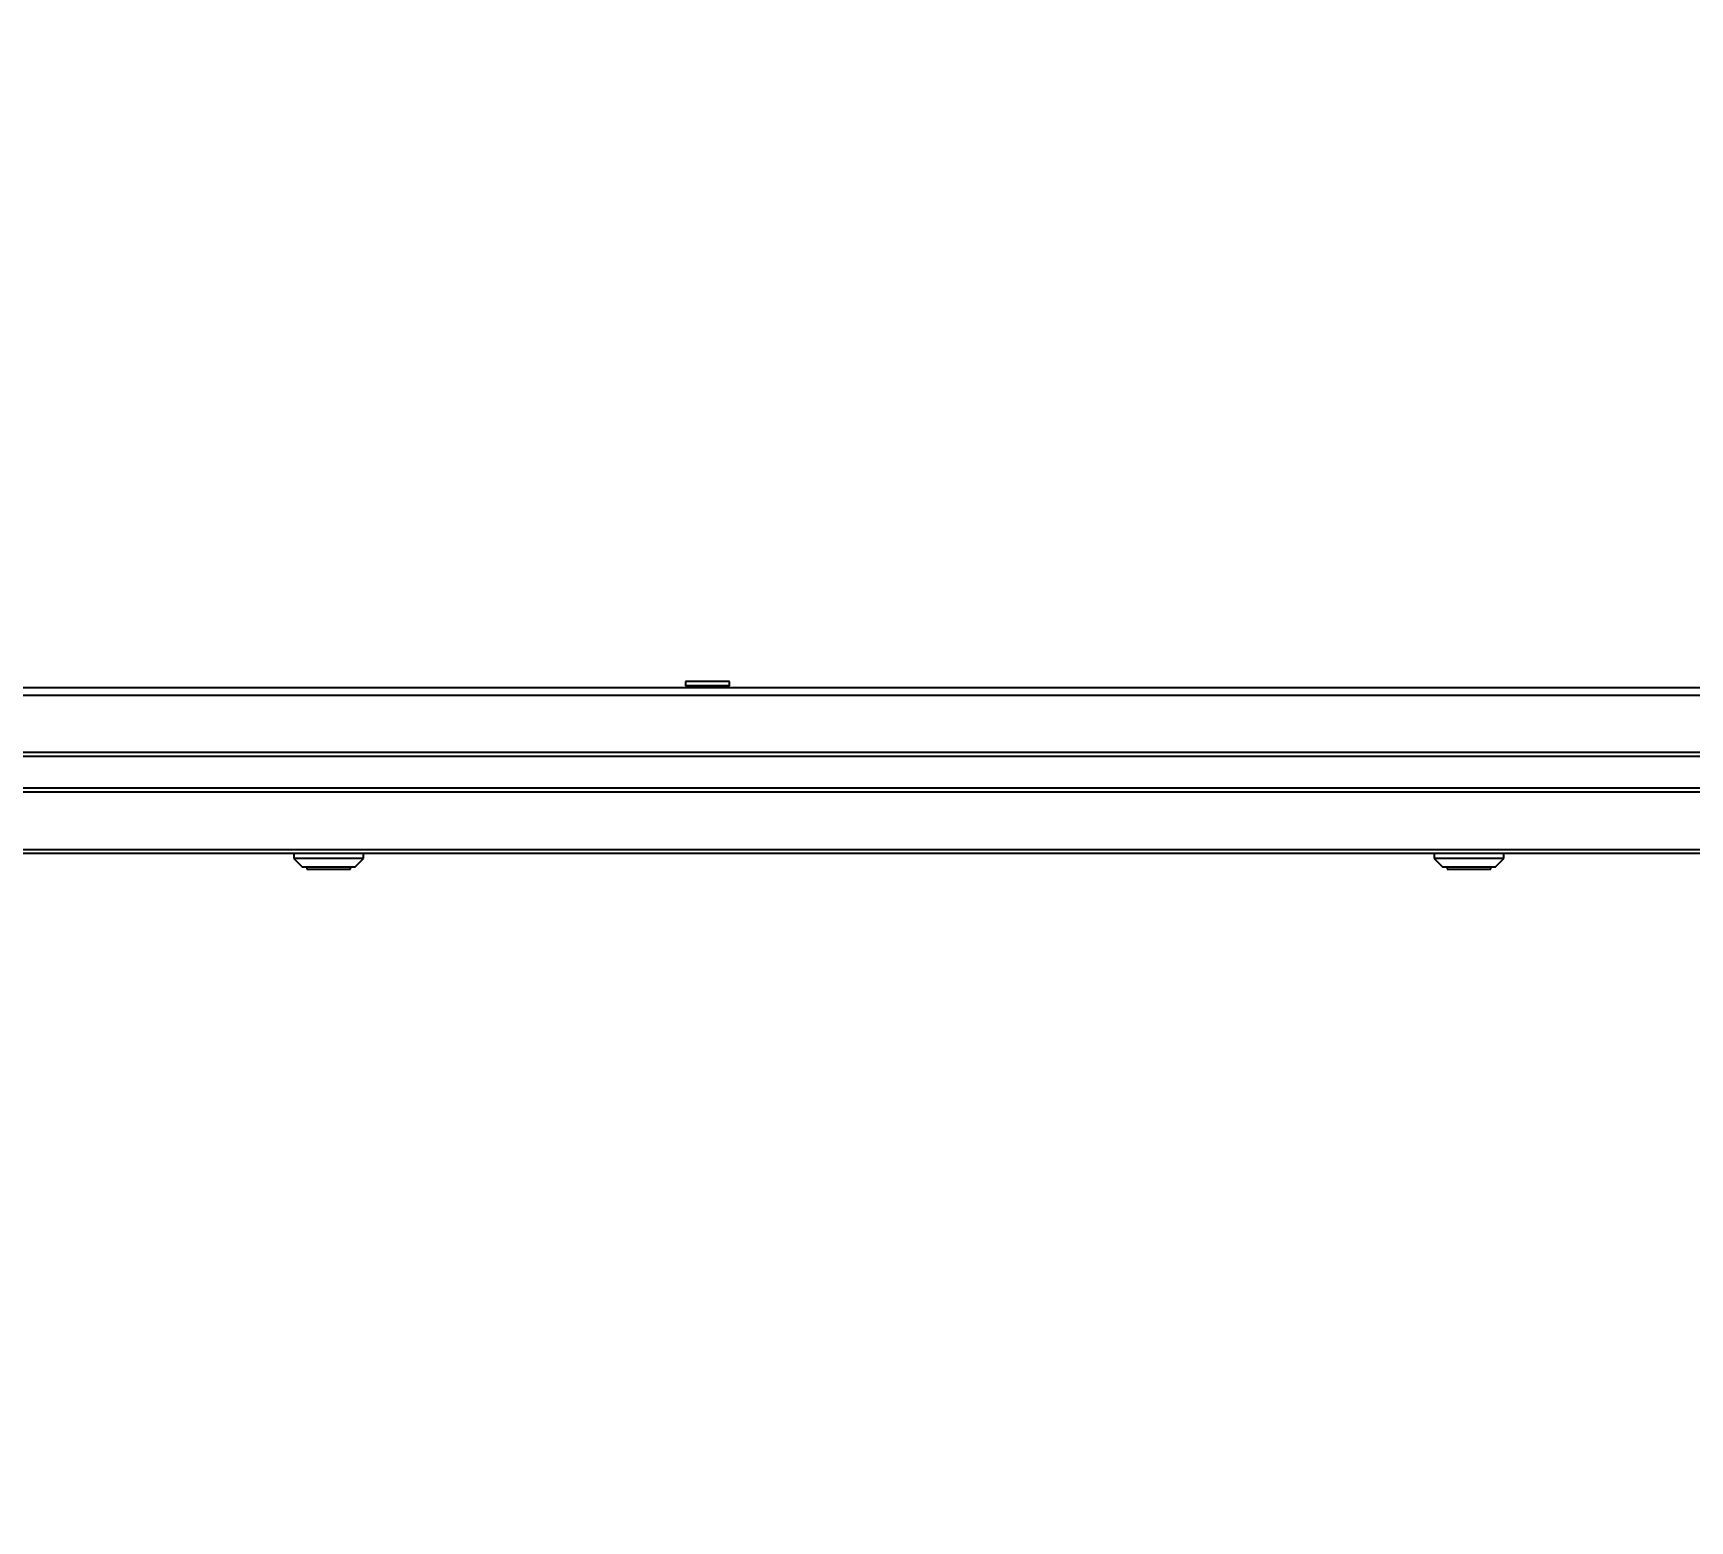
# Model space of a CAD drawing. Header units: millimetres. Extents: x 10462777 to 22643323, y 453826 to 1389191.
# Drawn here: x 11268496.2 to 11268911.2, y 585368.2 to 585740.9 of the extents above; entities that cross this region are included whole.
import ezdxf

# ---------------------------------------------------------------- set-up
doc = ezdxf.new("R2010")
doc.units = ezdxf.units.MM
doc.header["$LTSCALE"] = 200
doc.header["$MEASUREMENT"] = 0
doc.header["$PDMODE"] = 35
doc.header["$PDSIZE"] = -5
doc.linetypes.add('CENTER', pattern=[2, 1.25, -0.25, 0.25, -0.25])
doc.linetypes.add('HIDDEN_KS1', pattern=[0.26, 0.18, -0.08])
doc.layers.get('DEFPOINTS').update_dxf_attribs({"linetype": 'CONTINUOUS'})
doc.layers.add('1', color=1, linetype='CENTER')
doc.layers.add('3', color=3, linetype='HIDDEN_KS1')
doc.layers.add('LAYOUT', color=8, linetype='CONTINUOUS', lineweight=25)
doc.styles.add('iso-1', font='isocp.shx')
doc.styles.get("Standard").update_dxf_attribs({"font": 'SYMBOL'})
doc.dimstyles.get("Standard").update_dxf_attribs({"dimtxt": 1, "dimasz": 0.18, "dimexe": 0.18, "dimexo": 0.0625, "dimgap": 0.5, "dimtad": 1, "dimzin": 0, "dimdsep": 46, "dimtxsty": 'Standard', "dimcen": 0.09, "dimadec": 0, "dimazin": 0, "dimtfac": 1, "dimtofl": 0, "dimtmove": 2, "dimatfit": 3, "dimfxl": 1, "dimtolj": 1, "dimtzin": 0, "dimarcsym": 0})

# ---------------------------------------------------------------- blocks, each defined once
blk = doc.blocks.new('*D404')
at = {"layer": '1', "color": 152, "linetype": 'Continuous', "lineweight": -2, "transparency": 16777216}
for p, q in [((11268255.86, 585719.6), (11268255.86, 586115.66)), ((11269490.57, 585081.9), (11269490.57, 586115.66))]:
    blk.add_line(p, q, dxfattribs=at)
at = {"layer": '1', "color": 27, "linetype": 'Continuous', "lineweight": -2, "transparency": 16777216}
blk.add_line((11268286.6, 586084.92), (11269459.82, 586084.92), dxfattribs=at)
at = {"layer": '1', "color": 27, "linetype": 'Continuous', "transparency": 16777216}
for points in [[(11268286.6, 586090.04), (11268286.6, 586079.79), (11268255.86, 586084.92)], [(11269459.82, 586090.04), (11269459.82, 586079.79), (11269490.57, 586084.92)]]:
    blk.add_solid(points, dxfattribs=at)
at = {"layer": 'DEFPOINTS', "color": 0, "linetype": 'Continuous', "transparency": 16777216}
for p in [(11269490.57, 586084.92), (11268255.86, 585704.23), (11269490.57, 585066.53)]:
    blk.add_point(p, dxfattribs=at)
at = {"layer": '1', "color": 23, "linetype": 'Continuous', "lineweight": -3, "transparency": 16777216, "insert": (11268873.21, 586118.81), "char_height": 33.894, "attachment_point": 5, "style": 'iso-1'}
blk.add_mtext('\\A1;\\C23;1275', dxfattribs=at)
blk = doc.blocks.new('r710ic')
at = {"layer": 'LAYOUT', "color": 3}
blk.add_circle((272041.37, 104232.63), 2050.12, dxfattribs=at)

msp = doc.modelspace()

# ---------------------------------------------------------------- linework, layer by layer
at = {"layer": '3', "color": 252, "linetype": 'Continuous'}
for p, q in [((11268280.07522, 585577.00166), (11269444.66039, 585577.00166)), ((11268280.07522, 585575.06486), (11269444.66039, 585575.06486)), ((11269407.86117, 585560.63569), (11268303.88432, 585560.63569)), ((11269407.86117, 585559.66729), (11268303.88432, 585559.66729)), ((11269407.86117, 585551.72641), (11268303.88432, 585551.72641)), ((11269407.86117, 585550.758), (11268303.88432, 585550.758)), ((11269407.86117, 585536.32883), (11268303.88432, 585536.32883)), ((11269446.59719, 585535.35656), (11268280.08254, 585535.35656))]:
    msp.add_line(p, q, dxfattribs=at)
at = {"layer": '3', "color": 60, "linetype": 'Continuous'}
for p, q in [((11268659.60696, 585578.42521), (11268659.60696, 585577.40839)), ((11268667.19447, 585578.42521), (11268659.60696, 585578.42521)), ((11268659.60696, 585577.40839), (11268660.01372, 585577.00164)), ((11268667.19447, 585577.40839), (11268659.60696, 585577.40839)), ((11268670.58863, 585578.42521), (11268667.19447, 585578.42521)), ((11268670.58863, 585577.40839), (11268667.19447, 585577.40839)), ((11268670.18188, 585577.00164), (11268670.58863, 585577.40839)), ((11268670.58863, 585577.40839), (11268670.58863, 585578.42521)), ((11268561.47892, 585535.35656), (11268561.47892, 585534.14606)), ((11268561.47892, 585534.14606), (11268563.65782, 585531.96716)), ((11268578.91013, 585534.14606), (11268561.47892, 585534.14606)), ((11268576.73123, 585531.96716), (11268563.65782, 585531.96716)), ((11268564.70369, 585531.96717), (11268564.70369, 585531.46359)), ((11268564.70369, 585531.46359), (11268575.68535, 585531.46359)), ((11268575.68535, 585531.46359), (11268575.68535, 585531.96717)), ((11268576.73123, 585531.96716), (11268578.91013, 585534.14606)), ((11268578.91013, 585534.14606), (11268578.91013, 585535.35656)), ((11268847.15714, 585535.35656), (11268847.15714, 585534.14606)), ((11268847.15714, 585534.14606), (11268849.33604, 585531.96716)), ((11268864.58835, 585534.14606), (11268847.15714, 585534.14606)), ((11268862.40945, 585531.96716), (11268849.33604, 585531.96716)), ((11268850.38191, 585531.96717), (11268850.38191, 585531.46359)), ((11268850.38191, 585531.46359), (11268861.36357, 585531.46359)), ((11268861.36357, 585531.46359), (11268861.36357, 585531.96717)), ((11268862.40945, 585531.96716), (11268864.58835, 585534.14606)), ((11268864.58835, 585534.14606), (11268864.58835, 585535.35656))]:
    msp.add_line(p, q, dxfattribs=at)

# ---------------------------------------------------------------- block references
at = {"layer": 'LAYOUT', "color": 2, "rotation": 270}
msp.add_blockref('r710ic', (11164900.28186, 858351.4113, 0), dxfattribs=at)

# ---------------------------------------------------------------- dimensions: what is measured, and where the dimension line sits
at = {"layer": '1', "color": 27, "linetype": 'Continuous', "lineweight": -3}
dim = msp.add_linear_dim(base=(11269490.56872, 586084.91669), p1=(11268255.85777, 585704.22531), p2=(11269490.56872, 585066.52955), text='\\C23;1275', dimstyle='Standard', override={"dimtxt": 33.894026, "dimasz": 30.746724, "dimexe": 30.746724, "dimexo": 15.373362, "dimgap": 16.947013, "dimtad": 1, "dimtih": 0, "dimdec": 0, "dimzin": 8, "dimtxsty": 'iso-1', "dimsah": 1, "dimclrd": 27, "dimclre": 152, "dimclrt": 23, "dimtm": -0.005, "dimtdec": 3, "dimtofl": 1, "dimtmove": 0}, dxfattribs=at)
dim.commit()
dim.dimension.update_dxf_attribs({"geometry": '*D404', "text_midpoint": (11268873.21325, 586084.91669), "dimtype": 160})

doc.saveas('drawing.dxf')
